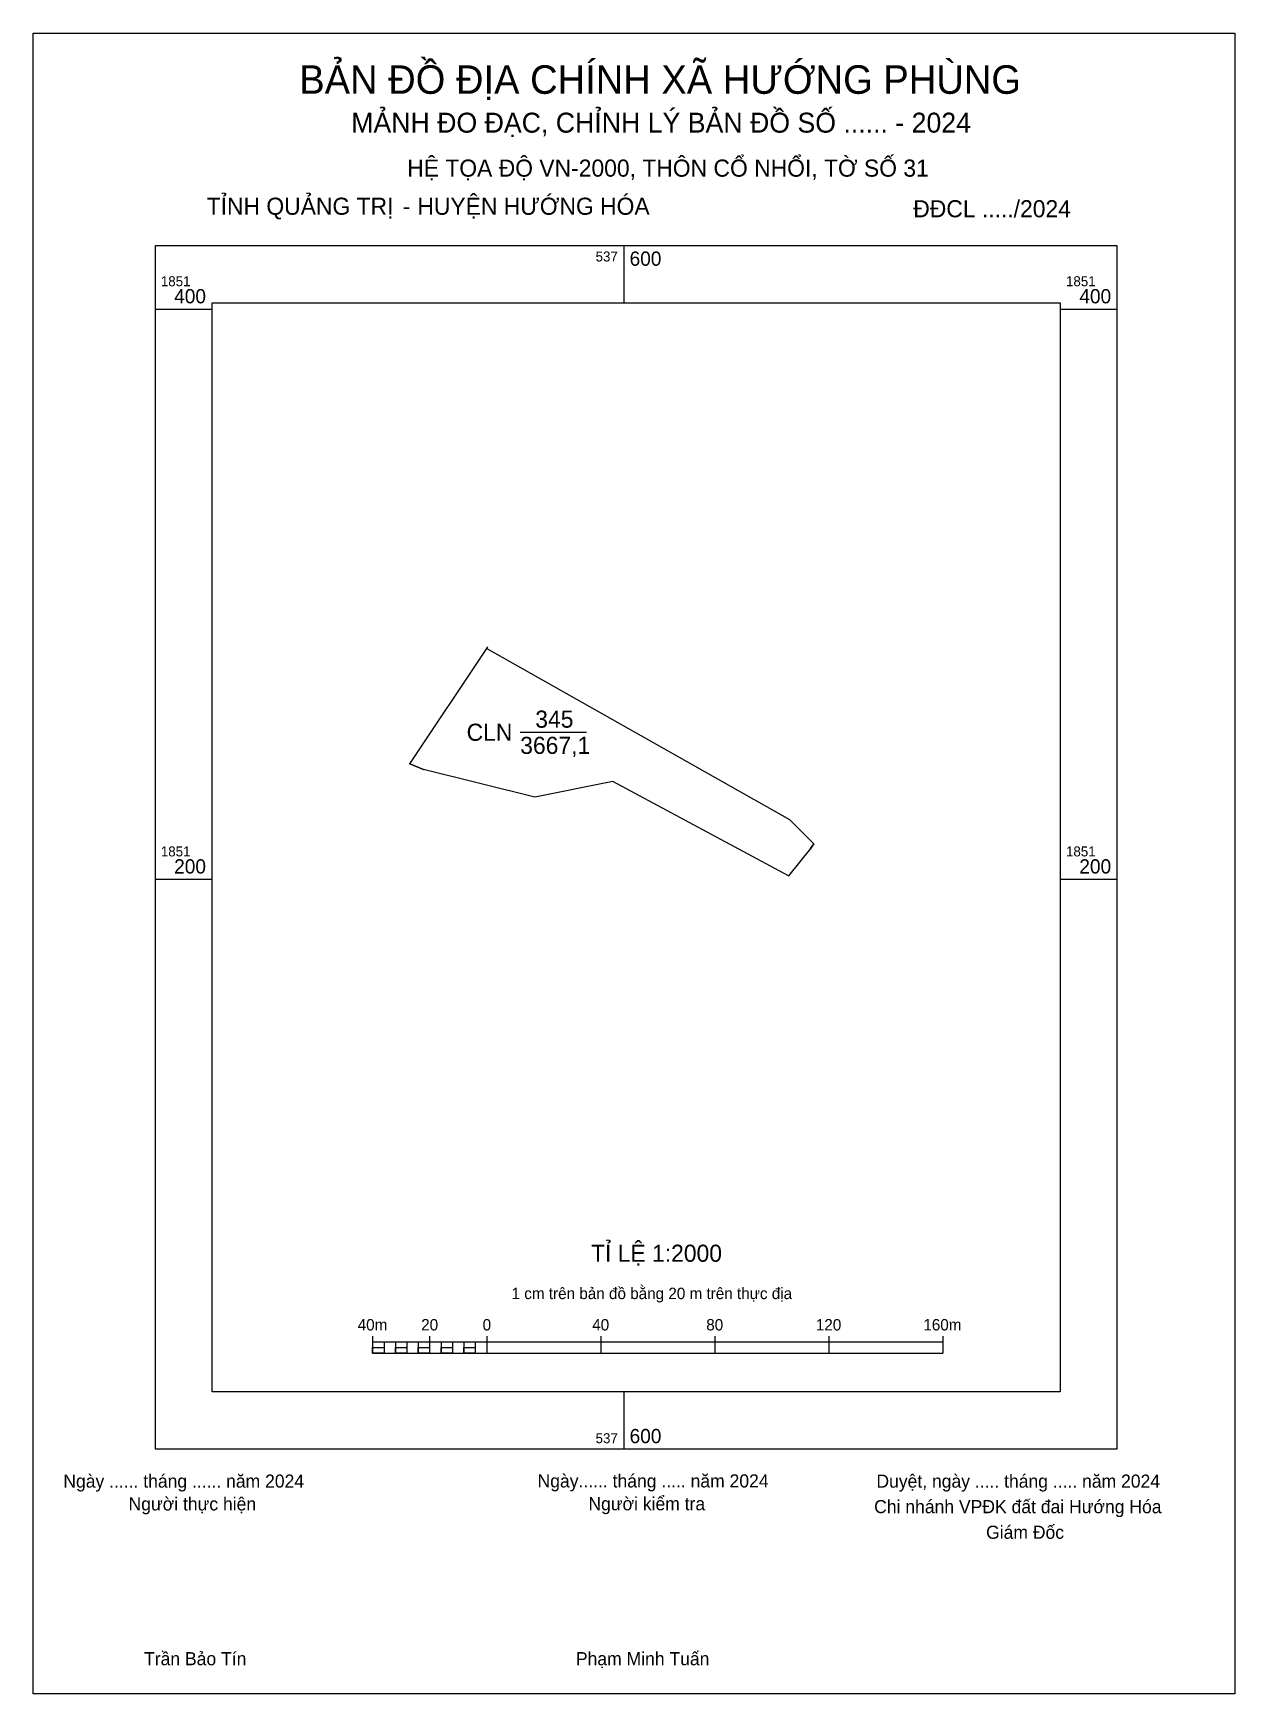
# Model space of a CAD drawing. Extents: x 537393 to 537814, y 1850914 to 1851497.
import ezdxf

# ---------------------------------------------------------------- set-up
doc = ezdxf.new("R2010")
doc.units = 0
for name, color, linetype in [('Level 1', 7, 'Continuous'), ('Level 10', 7, 'Continuous'), ('Level 13', 7, 'Continuous'), ('Level 2', 7, 'Continuous'), ('Level 27', 7, 'Continuous'), ('Level 6', 7, 'Continuous'), ('Level 62', 7, 'Continuous'), ('Level 63', 7, 'Continuous')]:
    doc.layers.add(name, color=color, linetype=linetype)

msp = doc.modelspace()

# ---------------------------------------------------------------- linework, layer by layer
at = {"layer": 'Level 1'}
for p, q in [((537392.78, 1851496.75), (537392.78, 1851496.75)), ((537814.31, 1850914.28), (537814.31, 1850914.28))]:
    msp.add_line(p, q, dxfattribs=at)
at = {"layer": 'Level 10'}
for p, q in [((537524.89, 1851240.45), (537551.88, 1851280.97)), ((537551.88, 1851280.97), (537552.26, 1851281.55)), ((537551.88, 1851280.97), (537658.06, 1851220.89)), ((537563.61, 1851251.55), (537586.93, 1851251.55)), ((537524.89, 1851240.45), (537529.74, 1851238.54)), ((537568.81, 1851228.77), (537529.74, 1851238.54)), ((537596.11, 1851234.33), (537568.81, 1851228.77)), ((537657.7, 1851201.19), (537596.11, 1851234.33)), ((537658.06, 1851220.89), (537666.58, 1851212.38)), ((537665.48, 1851210.78), (537657.7, 1851201.19)), ((537665.48, 1851210.78), (537666.58, 1851212.38))]:
    msp.add_line(p, q, dxfattribs=at)
msp.add_lwpolyline([(537665.48, 1851210.78), (537657.7, 1851201.19), (537596.11, 1851234.33), (537568.81, 1851228.77), (537529.74, 1851238.54), (537524.89, 1851240.45), (537551.88, 1851280.97), (537658.06, 1851220.89), (537666.58, 1851212.38)], close=True, dxfattribs=at)
at = {"layer": 'Level 2'}
msp.add_lwpolyline([(537392.78, 1851496.75), (537814.3, 1851496.75), (537814.3, 1850914.28), (537392.78, 1850914.28)], close=True, dxfattribs=at)
at = {"layer": 'Level 27'}
for p, q in [((537551.88, 1851280.97), (537551.99, 1851281.14)), ((537524.89, 1851240.45), (537524.7, 1851240.53)), ((537529.74, 1851238.54), (537529.91, 1851238.43)), ((537665.48, 1851210.78), (537665.66, 1851210.7)), ((537666.58, 1851212.38), (537666.69, 1851212.55)), ((537657.7, 1851201.19), (537657.57, 1851201.04))]:
    msp.add_line(p, q, dxfattribs=at)
at = {"layer": 'Level 62'}
msp.add_lwpolyline([(537455.55, 1851402.18), (537753.09, 1851402.18), (537753.09, 1851020.18), (537455.55, 1851020.18)], close=True, dxfattribs=at)
at = {"layer": 'Level 63'}
for p, q in [((537392.78, 1851486.75), (537392.78, 1851496.75)), ((537392.78, 1851496.75), (537402.78, 1851496.75)), ((537392.78, 1851486.75), (537392.78, 1851496.75)), ((537392.78, 1851496.75), (537402.78, 1851496.75)), ((537804.3, 1851496.75), (537814.3, 1851496.75)), ((537804.3, 1851496.75), (537814.3, 1851496.75)), ((537814.3, 1851496.75), (537814.3, 1851486.75)), ((537814.3, 1851496.75), (537814.3, 1851486.75)), ((537392.78, 1851486.75), (537392.78, 1851486.75)), ((537392.78, 1851486.75), (537392.78, 1851486.75)), ((537600, 1851422.18), (537600, 1851402.18)), ((537435.55, 1851400), (537455.55, 1851400)), ((537753.09, 1851400), (537773.09, 1851400)), ((537435.55, 1851200), (537455.55, 1851200)), ((537753.09, 1851200), (537773.09, 1851200)), ((537511.86, 1851039.72), (537511.86, 1851033.72)), ((537531.86, 1851039.72), (537531.86, 1851033.72)), ((537551.86, 1851039.72), (537551.86, 1851033.72)), ((537591.86, 1851039.72), (537591.86, 1851033.72)), ((537631.86, 1851039.72), (537631.86, 1851033.72)), ((537671.86, 1851039.72), (537671.86, 1851033.72)), ((537711.86, 1851039.72), (537711.86, 1851033.72)), ((537511.86, 1851037.72), (537711.86, 1851037.72)), ((537511.86, 1851033.72), (537711.86, 1851033.72)), ((537515.86, 1851037.72), (537515.86, 1851033.72)), ((537519.86, 1851037.72), (537519.86, 1851033.72)), ((537523.86, 1851037.72), (537523.86, 1851033.72)), ((537527.86, 1851037.72), (537527.86, 1851033.72)), ((537531.86, 1851037.72), (537531.86, 1851033.72)), ((537535.86, 1851037.72), (537535.86, 1851033.72)), ((537539.86, 1851037.72), (537539.86, 1851033.72)), ((537543.86, 1851037.72), (537543.86, 1851033.72)), ((537547.86, 1851037.72), (537547.86, 1851033.72)), ((537551.86, 1851037.72), (537551.86, 1851033.72)), ((537600, 1851020.18), (537600, 1851000.18)), ((537392.78, 1850914.28), (537392.78, 1850924.28)), ((537392.78, 1850914.28), (537392.78, 1850924.28)), ((537814.3, 1850924.28), (537814.3, 1850914.28)), ((537814.3, 1850924.28), (537814.3, 1850914.28)), ((537402.78, 1850914.28), (537392.78, 1850914.28)), ((537402.78, 1850914.28), (537392.78, 1850914.28)), ((537814.3, 1850914.28), (537804.3, 1850914.28)), ((537814.3, 1850914.28), (537804.3, 1850914.28))]:
    msp.add_line(p, q, dxfattribs=at)
for points in [[(537435.55, 1851422.18), (537435.55, 1851000.18), (537773.09, 1851000.18), (537773.09, 1851422.18)], [(537511.86, 1851035.72), (537515.86, 1851035.72), (537515.86, 1851033.72), (537511.86, 1851033.72)], [(537511.86, 1851035.72), (537515.86, 1851035.72), (537515.86, 1851033.72), (537511.86, 1851033.72)], [(537519.86, 1851035.72), (537523.86, 1851035.72), (537523.86, 1851033.72), (537519.86, 1851033.72)], [(537527.86, 1851035.72), (537531.86, 1851035.72), (537531.86, 1851033.72), (537527.86, 1851033.72)], [(537535.86, 1851035.72), (537539.86, 1851035.72), (537539.86, 1851033.72), (537535.86, 1851033.72)], [(537543.86, 1851035.72), (537547.86, 1851035.72), (537547.86, 1851033.72), (537543.86, 1851033.72)]]:
    msp.add_lwpolyline(points, close=True, dxfattribs=at)

# ---------------------------------------------------------------- texts
at = {"layer": 'Level 13'}
for s, p in [('345', (537568.91, 1851253.15)), ('CLN', (537544.82, 1851248.55)), ('3667,1', (537563.63, 1851243.95))]:
    msp.add_text(s, height=6, dxfattribs=at).set_placement(p)
at = {"layer": 'Level 6'}
for s, p in [('HỆ TỌA ÐỘ VN-2000, THÔN CỔ NHỔI, TỜ SỐ 31 ', (537523.98, 1851446.43)), ('TỈ LỆ 1:2000', (537588.47, 1851065.81))]:
    msp.add_text(s, height=6, dxfattribs=at).set_placement(p)
at = {"layer": 'Level 63'}
for s, height, p in [('BẢN ĐỒ ĐỊA CHÍNH XÃ HƯỚNG PHÙNG ', 10, (537486.1, 1851475.49)), ('MẢNH ĐO ĐẠC, CHỈNH LÝ BẢN ĐỒ SỐ ...... - 2024', 7, (537504.34, 1851461.87)), ('TỈNH QUẢNG TRỊ', 6, (537453.63, 1851433.06)), ('-', 6, (537522.37, 1851433.06)), (' HUYỆN HƯỚNG HÓA', 6, (537525.32, 1851433.06)), ('ĐĐCL ...../2024', 6, (537701.52, 1851432.18)), ('537', 3.5, (537590.07, 1851416.68)), ('600', 5, (537602, 1851415.18)), ('1851', 3.5, (537437.55, 1851408)), ('400', 5, (537442.23, 1851402)), ('1851', 3.5, (537755.09, 1851408)), ('400', 5, (537759.78, 1851402)), ('1851', 3.5, (537437.55, 1851208)), ('1851', 3.5, (537755.09, 1851208)), ('200', 5, (537442.23, 1851202)), ('200', 5, (537759.78, 1851202)), ('1 cm trên bản đồ bằng 20 m trên thực địa', 4, (537560.58, 1851052.72)), ('40m', 4, (537506.61, 1851041.72)), ('20', 4, (537528.89, 1851041.72)), ('0', 4, (537550.44, 1851041.72)), ('40', 4, (537588.89, 1851041.72)), ('80', 4, (537628.89, 1851041.72)), ('120', 4, (537667.34, 1851041.72)), ('160m', 4, (537705.05, 1851041.72)), ('537', 3.5, (537590.07, 1851002.18)), ('600', 5, (537602, 1851002.18)), ('Ngày ...... tháng ...... năm 2024', 4.6, (537403.35, 1850986.59)), ('Ngày...... tháng ..... năm 2024', 4.6, (537569.72, 1850986.65)), ('Duyệt, ngày ..... tháng ..... năm 2024', 4.6, (537688.59, 1850986.58)), ('Người thực hiện', 4.6, (537426.23, 1850978.59)), ('Người kiểm tra', 4.6, (537587.55, 1850978.65)), ('Chi nhánh VPĐK đất đai Hướng Hóa', 4.6, (537687.79, 1850977.63)), ('Giám Đốc', 4.6, (537727.06, 1850968.64)), ('Trần Bảo Tín', 4.6, (537431.67, 1850924.29)), ('Phạm Minh Tuấn', 4.6, (537583.16, 1850924.29))]:
    msp.add_text(s, height=height, dxfattribs=at).set_placement(p)

doc.saveas('drawing.dxf')
